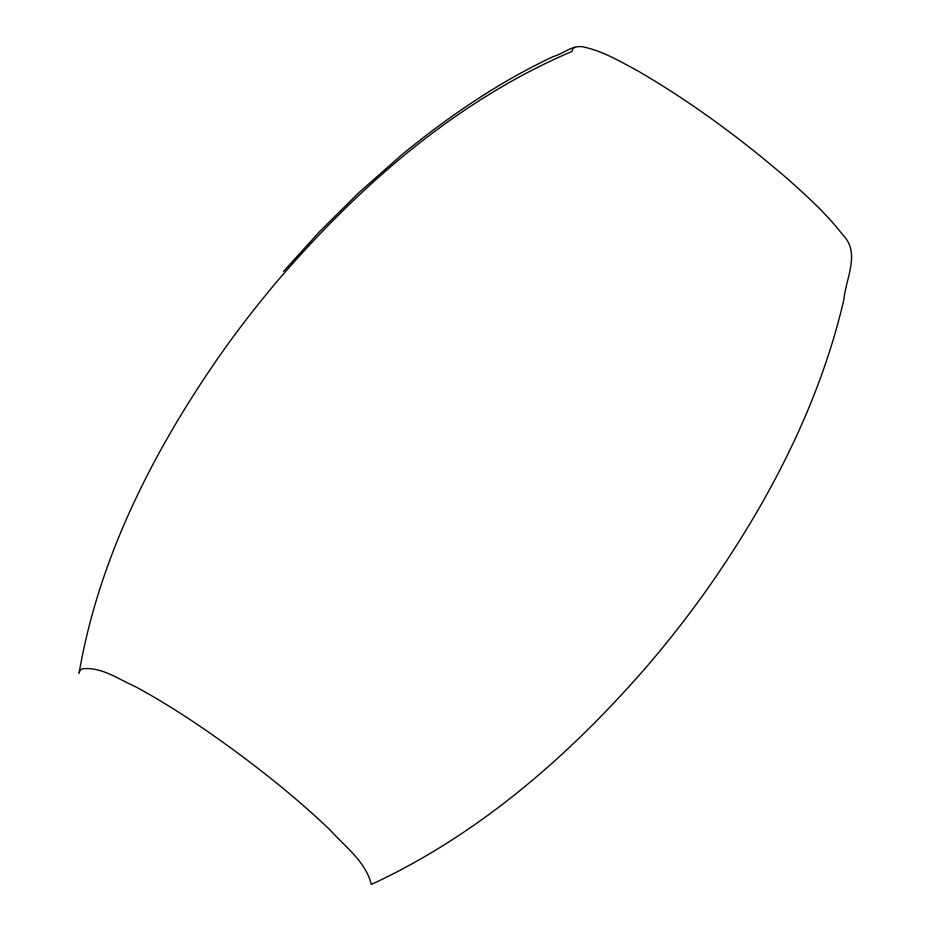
<?xml version="1.0" encoding="UTF-8"?>
<svg xmlns="http://www.w3.org/2000/svg" width="931" height="931" viewBox="0 0 931 931"><rect width="100%" height="100%" fill="white"/><g stroke="black" fill="none" stroke-linecap="round" stroke-linejoin="round"><path stroke-width="1.4" d="M283.606 271.328L319.74 231.447L358.598 192.915L402.448 154.22C448.975 116.212 498.958 82.044 553.456 56.477C563.22 53.94 571.913 45.107 582.55 46.771C602.136 50.751 619.65 61.12 637.072 70.477C691.652 102.166 742.635 139.883 790.268 181.231C808.911 197.954 827.531 215.026 842.846 234.949C860.733 252.848 845.837 278.369 843.917 299.363C820.06 402.471 770.577 498.038 710.493 584.54A1106.168 1064.889 3.7 0 1 647.848 665.304C570.575 754.61 479.197 834.572 371.283 884.45C365.895 861.757 344.901 846.558 330.016 829.893C301.888 802.953 271.619 778.363 240.466 755.041C206.659 730.067 171.804 706.303 134.774 686.322C118.144 679.118 100.839 666.305 81.916 668.9L79.868 670.634L79.088 673.218C98.802 557.785 153.324 451.128 219.646 355.735A1106.168 1064.889 3.7 0 1 282.454 275.111C362.869 182.755 458.389 99.896 571.96 51.449L572.705 48.982L574.671 47.318"/></g></svg>
